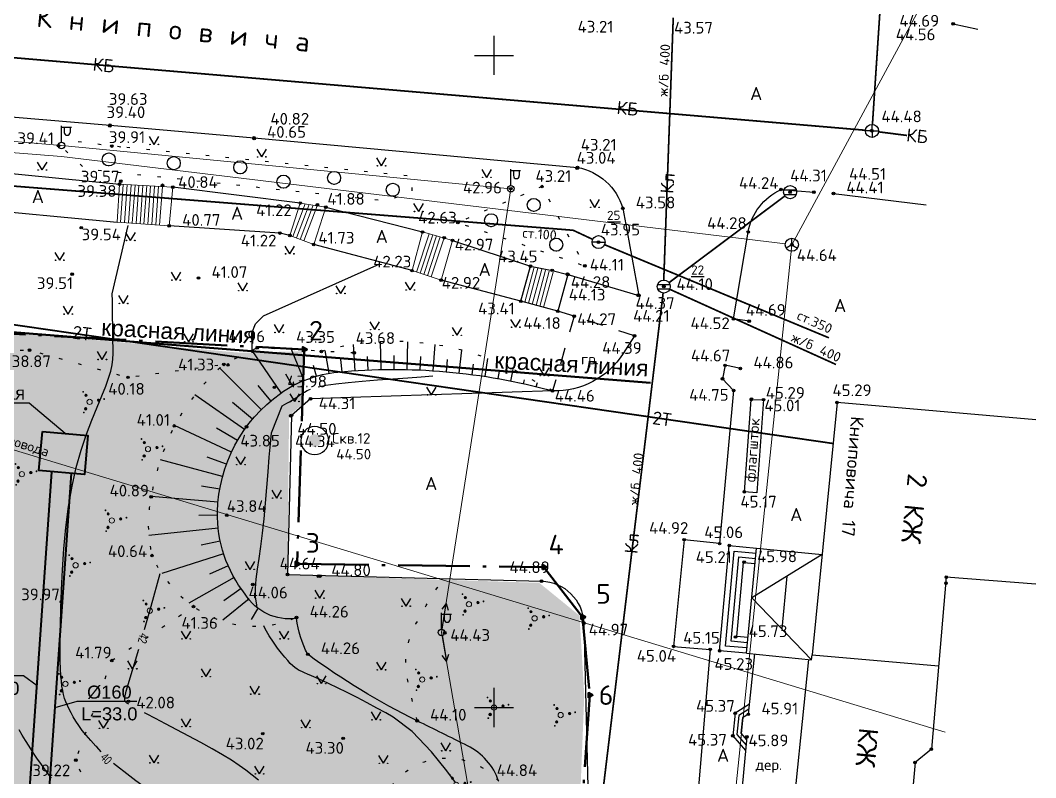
# Model space of a CAD drawing. Extents: x 8328 to 1441992, y -7354 to 642460.
# Drawn here: x 1441913.7 to 1441991.5, y 642344.6 to 642402.7 of the extents above; entities that cross this region are included whole.
import ezdxf
from ezdxf import colors
from ezdxf.entities.mleader import LeaderData, LeaderLine
from ezdxf.math import Vec2, Vec3

# ---------------------------------------------------------------- set-up
doc = ezdxf.new("R2010")
doc.units = 0
doc.header["$MEASUREMENT"] = 0
doc.header["$PDMODE"] = 32
doc.header["$PDSIZE"] = 0.2
for name, pattern in [('1220', [10, 8, -2]), ('ACAD_ISO10W100_LPSP', [15.5, 11, -2, 0.5, -2]), ('APC_PRICKAD', [3.05, 0.51, -2.54]), ('APC_STRECKAD', [5.08, 2.54, -2.54]), ('CONTI', [0])]:
    doc.linetypes.add(name, pattern=pattern)
for name, color, linetype, lineweight in [('01-границы участка', 220, 'Continuous', 50), ('01-Контур', 1, 'Continuous', 40), ('01-точки гр.уч', 220, 'Continuous', 50), ('10-Газон', 80, 'Continuous', 35), ('19-вода', 5, 'Continuous', 40), ('19-скважины', 7, 'Continuous', 30)]:
    doc.layers.add(name, color=color, linetype=linetype, lineweight=lineweight)
for name, color, linetype in [('GOR_BDEFAULT', 212, 'CONTI'), ('PI_OTD', 172, 'CONTI'), ('PI_STDEFAULT', 6, 'CONTI'), ('PI_TTDEFAULT', 5, 'CONTI'), ('Колодцы', 7, 'Continuous'), ('Сетка', 7, 'Continuous')]:
    doc.layers.add(name, color=color, linetype=linetype)
doc.styles.add('2_0-Ариел', font='arial.ttf', dxfattribs={"height": 2})
doc.styles.add('SHRFT', font='TXT', dxfattribs={"width": 0.9})
doc.styles.get("Standard").update_dxf_attribs({"font": 'txt.shx'})
doc.linetypes.add('Вода-1', pattern='A,15,-1,["В1",Standard,S=2,R=0,X=0,Y=-1],-3.3', length=19.3)
doc.linetypes.add('Связь', pattern='A,4,-1,2,[133,ltypeshp.shx,S=0.125,R=0,X=-0.125,Y=0],2,-1', length=10)

# ---------------------------------------------------------------- blocks, each defined once
blk = doc.blocks.new('T8')
blk.add_lwpolyline([(0.43, -0.75), (0.43, 0.75), (-0.87, 0)], close=True)
blk.add_circle((0, 0), 0.0341)
blk = doc.blocks.new('BL_33')
at = {"color": 0}
for p, q in [((0, 0.25), (0, 1.5)), ((0, 1.4), (0.75, 1.4)), ((0.2, 1.4), (0.2, 1)), ((0.65, 1.4), (0.65, 1))]:
    blk.add_line(p, q, dxfattribs=at)
for radius in [0.25, 0]:
    blk.add_circle((0, 0), radius, dxfattribs=at)
blk.add_arc((0.425, 1), 0.225, 180, 0, dxfattribs=at)
blk = doc.blocks.new('A$C6E254661')
at = {"linetype": 'Continuous'}
for p, q in [((-0.221, -0.116), (-1.991, -1.047)), ((-1.991, -1.047), (-1.665, -0.593)), ((-1.991, -1.047), (-1.432, -1.036))]:
    blk.add_line(p, q, dxfattribs=at)
blk = doc.blocks.new('A$C61A74157')
at = {"linetype": 'Continuous'}
for p, q in [((0.223, 0.113), (2.007, 1.017)), ((2.007, 1.017), (1.448, 1.014)), ((2.007, 1.017), (1.674, 0.568))]:
    blk.add_line(p, q, dxfattribs=at)
blk = doc.blocks.new('DEREVO')
blk.add_lwpolyline([(0.033331, -0.499995, -0.033296), (0.033331, -0.499995, -0.033296), (-0.033333, -0.499995)], format="xyb")
blk.add_circle((0, 0), 0.501105)
blk = doc.blocks.new('A$C53CB0419')
at = {"lineweight": 9}
for centre, radius in [((-0.491, 0.774), 0.03), ((-0.492, 0.779), 0.0248), ((-0.495, 0.784), 0.0194), ((-0.497, 0.789), 0.0145), ((-0.5, 0.794), 0.00807), ((-0.279, 0.5), 0.0852), ((-0.281, 0.51), 0.0751), ((-0.284, 0.518), 0.0662), ((-0.287, 0.527), 0.0572), ((-0.289, 0.536), 0.0483), ((-0.291, 0.545), 0.0387), ((-0.292, 0.555), 0.0288), ((-0.293, 0.562), 0.0218), ((-0.297, 0.57), 0.0134), ((0, 0), 0.202), ((0.686, 0.115), 0.0918), ((0.685, 0.124), 0.0829), ((0.681, 0.13), 0.0756), ((0.678, 0.138), 0.0669), ((0.675, 0.147), 0.058), ((0.673, 0.156), 0.0489), ((0.672, 0.165), 0.0401), ((0.671, 0.174), 0.0314), ((0.67, 0.181), 0.0246), ((0.667, 0.188), 0.0173), ((0.664, 0.193), 0.0107), ((1.116, 0.216), 0.0329), ((1.122, 0.22), 0.0269), ((1.126, 0.225), 0.0199), ((1.133, 0.229), 0.0139), ((1.135, 0.234), 0.00789), ((-0.298, -0.533), 0.0949), ((-0.297, -0.522), 0.0842), ((-0.295, -0.512), 0.0745), ((-0.297, -0.502), 0.0645), ((-0.296, -0.493), 0.0548), ((-0.295, -0.483), 0.0452), ((-0.294, -0.475), 0.0377), ((-0.293, -0.466), 0.0294), ((-0.295, -0.459), 0.0222), ((-0.299, -0.452), 0.0145), ((-0.439, -0.82), 0.0296), ((-0.444, -0.825), 0.0228), ((-0.448, -0.829), 0.0172), ((-0.452, -0.832), 0.0122), ((-0.456, -0.835), 0.00717)]:
    blk.add_circle(centre, radius, dxfattribs=at)
blk = doc.blocks.new('HAL_1')
for p, q in [((-0.48, 0.159999), (0.48, 0.159999)), ((-0.47, -0.179999), (0.469999, -0.179999))]:
    blk.add_line(p, q)
blk.add_circle((0.000926, -0.003531), 0.503532)
blk = doc.blocks.new('A$C18BB02A3')
for q in [(-0.36, 0.6), (0.36, 0.6)]:
    blk.add_line((0, 0), q)
for centre, major_axis, start_param, end_param in [((-0.319, -0.001), (-0.0136, 0.0136), 3.926991, 10.210176), ((-0.315, -0.002), (-0.0109, 0.0109), 3.926991, 10.210176), ((-0.311, -0.002), (-0.00774, 0.00774), 3.926991, 10.210176), ((-0.306, -0.002), (0.00448, 0.00448), 5.497787, 11.780972), ((0.322, -0.001), (-0.0153, 0.0153), 3.926991, 10.210176), ((0.317, -0.001), (-0.0117, 0.0117), 3.926991, 10.210176), ((0.311, -0.001), (-0.00797, 0.00797), 3.926991, 10.210176), ((0.306, -0.001), (0.00424, 0.00424), 5.497787, 11.780972)]:
    blk.add_ellipse(centre, major_axis=major_axis, ratio=1, start_param=start_param, end_param=end_param)
blk = doc.blocks.new('HAB_1')
for q in [(-0.5, 0), (0, 0.5), (0, -0.5), (0.5, 0)]:
    blk.add_line((0, 0), q)
blk.add_circle((0.001258, -0.002432), 0.502434)
blk = doc.blocks.new('HAS_1')
for q in [(-0.429999, -0.25), (0, 0.5), (0.429999, -0.25)]:
    blk.add_line((0, 0), q)
blk.add_circle((0, 0), 0.5)
blk = doc.blocks.new('BL_333')
at = {"color": 0}
for p, q in [((0, -1.5), (0, 1.5)), ((-1.5, 0), (1.5, 0))]:
    blk.add_line(p, q, dxfattribs=at)
blk = doc.blocks.new('HAV_1')
for q in [(-0.5, 0), (0.5, 0)]:
    blk.add_line((0, 0), q)
blk.add_circle((0.001846, 0.00381), 0.496193)
blk = doc.blocks.new('_None')

msp = doc.modelspace()

# ---------------------------------------------------------------- hatches: boundary and pattern name
at = {"layer": '10-Газон', "linetype": 'Continuous', "lineweight": 15}
h = msp.add_hatch(dxfattribs=at)
h.set_pattern_fill('GOST_GLASS', color=256, scale=0.1, style=0)
h.set_pattern_definition([(45, (0, 0), (0.84852813742, -1e-16), [0.5, -0.7]), (45, (0.21213, 0), (0.84852813742, -1e-16), [0.2, -1]), (45, (0, 0.21213), (0.84852813742, -1e-16), [0.2, -1])])
h.paths.add_polyline_path([(1441936.029, 642334.742), (1441926.385, 642224.162), (1441924.791, 642224.301), (1441924.958, 642226.214), (1441909.019, 642227.604), (1441909.131, 642228.899), (1441902.157, 642229.507), (1441899.233, 642227.702), (1441905.256, 642222.453), (1441912.693, 642216.35), (1441947.899, 642215.862), (1441947.42, 642256.418), (1441949.219, 642283.982), (1441952.246, 642307.83), (1441956.586, 642342.557), (1441956.921, 642350.939), (1441956.552, 642357.05), (1441953.469, 642359.561), (1441934.165, 642360.189), (1441934.288, 642372.408), (1441935.251, 642373.181), (1441935.304, 642377.314), (1441930.542, 642377.203), (1441914.858, 642378.578), (1441898.221, 642379.285), (1441891.893, 642355.245), (1441892.76, 642352.36), (1441892.081, 642348.153), (1441890.46, 642337.414), (1441894.119, 642339.903), (1441916.329, 642334.453), (1441916.382, 642335.05), (1441934.314, 642333.486), (1441934.435, 642334.881)])
at = {"layer": '19-скважины', "extrusion": (0, 0, -1)}
msp.add_hatch(color=256, dxfattribs=at).paths.add_polyline_path([(-1441936.75, 642370.466, -1), (-1441935.762, 642370.466, -1)])

# ---------------------------------------------------------------- linework, layer by layer
at = {"color": 7, "linetype": 'Continuous'}
for p, q in [((1441939.352, 642375.823), (1441939.221, 642377.828)), ((1441941.35, 642375.91), (1441941.304, 642378.04)), ((1441943.35, 642375.909), (1441943.397, 642378.038)), ((1441945.348, 642375.821), (1441945.48, 642377.823)), ((1441933.689, 642374.128), (1441931.448, 642377.381)), ((1441935.443, 642375.081), (1441934.478, 642377.442)), ((1441937.362, 642375.629), (1441937.061, 642377.377)), ((1441940.35, 642375.877), (1441940.305, 642376.919)), ((1441942.35, 642375.921), (1441942.35, 642376.993)), ((1441944.349, 642375.876), (1441944.395, 642376.917)), ((1441947.34, 642375.646), (1441947.533, 642377.396)), ((1441932.158, 642372.845), (1441928.978, 642376.03)), ((1441936.387, 642375.408), (1441936.151, 642376.236)), ((1441938.355, 642375.747), (1441938.263, 642376.693)), ((1441946.345, 642375.744), (1441946.428, 642376.69)), ((1441948.332, 642375.525), (1441948.437, 642376.315)), ((1441949.322, 642375.383), (1441949.535, 642376.76)), ((1441934.54, 642374.653), (1441934.047, 642375.558)), ((1441950.309, 642375.219), (1441950.41, 642375.792)), ((1441951.291, 642375.034), (1441951.469, 642375.92)), ((1441932.896, 642373.52), (1441931.909, 642374.698)), ((1441952.27, 642374.827), (1441952.336, 642375.126)), ((1441953.243, 642374.599), (1441953.322, 642374.919)), ((1441930.873, 642371.316), (1441927.075, 642373.979)), ((1441931.482, 642372.109), (1441929.957, 642373.391)), ((1441929.873, 642369.587), (1441925.509, 642371.624)), ((1441930.336, 642370.473), (1441928.715, 642371.41)), ((1441929.19, 642367.71), (1441924.423, 642368.989)), ((1441929.49, 642368.663), (1441928.02, 642369.199)), ((1441928.973, 642366.734), (1441927.577, 642366.981)), ((1441928.842, 642365.743), (1441923.715, 642366.191)), ((1441928.799, 642364.744), (1441927.378, 642364.736)), ((1441928.854, 642363.746), (1441923.528, 642363.178)), ((1441929.011, 642362.759), (1441927.541, 642362.448)), ((1441929.268, 642361.793), (1441924.535, 642360.271)), ((1441929.622, 642360.858), (1441928.186, 642360.228)), ((1441930.07, 642359.965), (1441926.612, 642358.003)), ((1441930.607, 642359.122), (1441929.277, 642358.183)), ((1441931.222, 642358.334), (1441929.213, 642356.687)), ((1441931.875, 642357.576), (1441931.383, 642356.739))]:
    msp.add_line(p, q, dxfattribs=at)
at = {"color": 32, "linetype": '1220', "ltscale": 0.5, "const_width": 0.13}
for points, elevation in [([(1441979.013, 642394.709), (1441980.261, 642413.533)], 44.48), ([(1441963.014, 642382.779), (1441963.742, 642402.887)], 43.95), ([(1441978.481, 642394.259), (1441902.247, 642400.754)], 44.48)]:
    msp.add_lwpolyline(points, dxfattribs=dict(at, elevation=elevation))
at = {"color": 7, "linetype": 'Связь', "lineweight": 13, "flags": 128}
msp.add_lwpolyline([(1441975.399, 642255.615), (1441970.578, 642276.629), (1441972.85, 642338.25), (1441968.1, 642339.58), (1441968.1, 642339.58), (1441972.834, 642385.481), (1441987.016, 642411.741)], dxfattribs=at)
at = {"color": 7, "linetype": 'Continuous'}
for points, elevation in [([(1441985.2, 642402.42), (1441987.088, 642402.006)], 44.62), ([(1441909.37, 642391.3), (1441921.28, 642390.13)], 38.4), ([(1441935.15, 642388.68), (1441925.38, 642389.9)], 10.88), ([(1441976.019, 642389.41), (1441983.143, 642388.545)], 13.56), ([(1441909.21, 642388.35), (1441921.108, 642387.224)], 38.45), ([(1441937.1, 642388.36), (1441944.52, 642386.46)], 10.88), ([(1441934.354, 642386.192), (1441933.581, 642386.38), (1441925.091, 642386.928)], 10.44), ([(1441943.717, 642383.497), (1441936.175, 642385.5)], 11.38), ([(1441946.82, 642385.82), (1441952.79, 642383.84)], 11.38), ([(1441952.064, 642381.147), (1441952.79, 642383.84), (1441954.46, 642383.52), (1441955.67, 642383.2), (1441954.887, 642380.381), (1441952.064, 642381.147)], 12.56), ([(1441955.67, 642383.2), (1441961.11, 642381.59)], 12.56), ([(1441952.064, 642381.147), (1441945.949, 642382.762)], 12.56), ([(1441956.14, 642380), (1441954.887, 642380.381)], 13.54), ([(1441968.886, 642375.998), (1441967.713, 642376.239), (1441967.519, 642375.206), (1441968.373, 642374.31), (1441967.3, 642362.57)], 14.01), ([(1441969.193, 642366.541), (1441969.724, 642373.6), (1441970.664, 642373.605), (1441970.152, 642366.454), (1441969.193, 642366.541)], 14.32), ([(1441991.529, 642372.057), (1441976.298, 642373.393), (1441974.399, 642354.051), (1441984.086, 642353.208)], -30.85), ([(1441967.3, 642362.57), (1441964.58, 642362.87), (1441963.77, 642354.69), (1441966.58, 642354.46), (1441965.59, 642343.02), (1441963.06, 642341.59), (1441962.63, 642336.46), (1441972.04, 642335.73), (1441972.07, 642336.06), (1441982.472, 642335.085)], 45.06), ([(1441991.529, 642359.452), (1441984.677, 642360.001), (1441983.529, 642346.811), (1441982.278, 642345.78), (1441981.919, 642341.866), (1441982.98, 642340.502), (1441977.653, 642283.665), (1441983.228, 642283.046)], -30.85), ([(1441969.5, 642349.48), (1441969.988, 642354.111)], 45.91), ([(1441972.67, 642339.42), (1441974.127, 642353.688)], 45.68), ([(1441969.38, 642347.76), (1441968.69, 642340.38), (1441972.735, 642340.054)], 45.89)]:
    msp.add_lwpolyline(points, dxfattribs=dict(at, elevation=elevation))
for points in [[(1441879.084, 642398.12), (1441880.69, 642398.09), (1441895.87, 642396.74), (1441905.67, 642395.9), (1441920.56, 642394.65), (1441931.6, 642393.69), (1441956.4, 642391.41, -0.281657), (1441959.87, 642388.28, -0.002304), (1441961.11, 642381.59, -7.14735)], [(1441934.861, 642356.84, -0.300477), (1441930.923, 642358.702, -0.175634), (1441928.802, 642365.009, -0.236859), (1441933.621, 642374.08, -0.13146), (1441938.027, 642375.717, -0.091182), (1441954.492, 642374.274)], [(1441950.36, 642344.35, 0.198227), (1441947.972, 642347.068, -0.000061), (1441944.103, 642348.979, -0.043936), (1441935.723, 642354.08, -0.092766), (1441934.861, 642356.84, -0.017202)]]:
    msp.add_lwpolyline(points, format="xyb", dxfattribs=at)
at = {"color": 8, "linetype": 'Continuous', "lineweight": 9}
for points in [[(1441951.29, 642389.78), (1441916.847, 642393.098), (1441880.392, 642396.185), (1441878.282, 642396.271)], [(1441950.305, 642312.65), (1441950.305, 642312.65), (1441948.682, 642340.059), (1441945.981, 642355.763), (1441951.29, 642389.78)], [(1441984.582, 642348.113), (1441882.607, 642379.02)]]:
    msp.add_lwpolyline(points, dxfattribs=at)
at = {"color": 7, "linetype": 'Связь', "lineweight": 13, "elevation": 13.74, "flags": 128}
msp.add_lwpolyline([(1441972.337, 642385.541), (1441916.843, 642392.238), (1441878.412, 642395.297)], dxfattribs=at)
at = {"color": 32, "linetype": '1220', "ltscale": 0.5, "const_width": 0.13}
msp.add_lwpolyline([(1441981.67, 642393.861), (1441979.471, 642394.142)], dxfattribs=at)
at = {"color": 7, "linetype": 'APC_PRICKAD', "ltscale": 0.5, "flags": 128}
msp.add_lwpolyline([(1441921.394, 642392.976), (1441920.7, 642393.05), (1441917.814, 642393.405), (1441917.148, 642392.71), (1441918.642, 642391.306), (1441941.686, 642388.856), (1441943.713, 642389.508), (1441943.751, 642390.717), (1441921.394, 642392.976)], dxfattribs=at)
at = {"color": 92, "linetype": '1220', "ltscale": 0.5, "const_width": 0.13, "elevation": 43.95}
for points in [[(1441956.069, 642386.593), (1441876.901, 642392.841)], [(1441957.568, 642385.892), (1441956.069, 642386.593)], [(1441958.474, 642385.488), (1441975.675, 642378.346)]]:
    msp.add_lwpolyline(points, dxfattribs=at)
at = {"color": 7, "linetype": 'Continuous', "lineweight": 9}
for points, elevation in [([(1441921.28, 642390.13), (1441925.38, 642389.9), (1441925.091, 642386.928), (1441921.108, 642387.224), (1441921.28, 642390.13)], 38.4), ([(1441921.579, 642390.113), (1441921.368, 642387.197)], 40.81), ([(1441921.879, 642390.096), (1441921.668, 642387.175)], 40.81), ([(1441922.178, 642390.08), (1441921.967, 642387.154)], 40.81), ([(1441922.478, 642390.063), (1441922.266, 642387.132)], 40.81), ([(1441922.777, 642390.046), (1441922.565, 642387.11)], 40.81), ([(1441923.077, 642390.029), (1441922.865, 642387.089)], 40.81), ([(1441923.376, 642390.012), (1441923.164, 642387.067)], 40.81), ([(1441923.676, 642389.996), (1441923.463, 642387.046)], 40.81), ([(1441923.976, 642389.979), (1441923.762, 642387.024)], 40.81), ([(1441924.275, 642389.962), (1441924.061, 642387.002)], 40.81), ([(1441924.575, 642389.945), (1441924.361, 642386.981)], 40.81), ([(1441936.175, 642385.5), (1441937.1, 642388.36), (1441935.15, 642388.68), (1441934.354, 642386.192), (1441936.175, 642385.5)], 10.88), ([(1441935.527, 642388.618), (1441934.574, 642386.109)], 41.87), ([(1441935.829, 642388.569), (1441934.854, 642386.002)], 41.87), ([(1441936.131, 642388.519), (1441935.135, 642385.896)], 41.87), ([(1441936.433, 642388.469), (1441935.415, 642385.789)], 41.87), ([(1441943.717, 642383.497), (1441944.52, 642386.46), (1441946.82, 642385.82), (1441945.949, 642382.762), (1441943.717, 642383.497)], 11.38), ([(1441945.016, 642386.322), (1441944.049, 642383.388)], 43.1), ([(1441945.305, 642386.241), (1441944.334, 642383.294)], 43.1), ([(1441945.595, 642386.161), (1441944.619, 642383.2)], 43.1), ([(1441945.884, 642386.08), (1441944.904, 642383.106)], 43.1), ([(1441946.173, 642386), (1441945.189, 642383.012)], 43.1), ([(1441952.064, 642381.147), (1441952.79, 642383.84)], 12.56), ([(1441952.354, 642381.069), (1441953.08, 642383.762)], 12.56), ([(1441952.644, 642380.991), (1441953.369, 642383.684)], 12.56), ([(1441952.933, 642380.913), (1441953.659, 642383.606)], 12.56), ([(1441953.223, 642380.835), (1441953.949, 642383.528)], 12.56), ([(1441953.513, 642380.757), (1441954.238, 642383.45)], 12.56), ([(1441953.802, 642380.679), (1441954.528, 642383.372)], 12.56)]:
    msp.add_lwpolyline(points, dxfattribs=dict(at, elevation=elevation))
at = {"color": 7, "linetype": 'APC_PRICKAD', "ltscale": 0.5, "flags": 128}
for points, elevation in [([(1441953.68, 642389.94), (1441947.22, 642387.19), (1441956.96, 642383.86), (1441953.68, 642389.94)], 43.21), ([(1441900.237, 642379.301), (1441905.725, 642377.516), (1441914.398, 642377.401), (1441921.941, 642375.318), (1441929.29, 642376.31)], 4.21)]:
    msp.add_lwpolyline(points, dxfattribs=dict(at, elevation=elevation))
at = {"color": 32, "linetype": '1220', "lineweight": 9, "ltscale": 0.5, "const_width": 0.13}
for points in [[(1441963.417, 642382.577), (1441972.294, 642389.217)], [(1441963.473, 642382.068), (1441976.22, 642376.3)]]:
    msp.add_lwpolyline(points, dxfattribs=at)
at = {"color": 7, "linetype": 'Continuous'}
for points, elevation in [([(1441969.56, 642379.629), (1441968.367, 642379.79), (1441969.494, 642386.458, -0.24939), (1441972.004, 642389.718), (1441974.517, 642389.517)], 13.84), ([(1441960.767, 642378.492), (1441959.903, 642377.139, -0.263719), (1441954.492, 642374.274), (1441935.939, 642373.675), (1441934.478, 642372.403), (1441934.178, 642360.196), (1441953.638, 642359.689, -0.397188), (1441956.879, 642356.469), (1441957.256, 642341.823), (1441953.146, 642308.965), (1441950.855, 642289.707), (1441949.127, 642276.235), (1441972.72, 642274.39), (1441977.417, 642273.891)], 13.54)]:
    msp.add_lwpolyline(points, format="xyb", dxfattribs=dict(at, elevation=elevation))
at = {"color": 32, "linetype": '1220', "lineweight": 9, "ltscale": 0.5, "const_width": 0.13, "elevation": 44.99}
msp.add_lwpolyline([(1441955.321, 642318.537), (1441962.964, 642381.775)], dxfattribs=at)
at = {"color": 7, "linetype": '1220', "ltscale": 0.5, "const_width": 0.13, "elevation": 4.23}
msp.add_lwpolyline([(1441900.518, 642381.186), (1441975.989, 642370.245)], dxfattribs=at)
at = {"color": 7, "linetype": 'APC_STRECKAD', "ltscale": 0.5, "elevation": 13.54}
msp.add_lwpolyline([(1441960.767, 642378.492), (1441956.14, 642380), (1441954.492, 642374.274)], dxfattribs=at)
at = {"color": 7, "linetype": 'APC_PRICKAD', "ltscale": 0.5, "elevation": 43.68, "flags": 128}
msp.add_lwpolyline([(1441939.28, 642377.19), (1441931.85, 642377.58), (1441929.29, 642376.31, 0.087086), (1441925.49, 642371.59, 0.071469), (1441923.71, 642366.16, 0.112454), (1441923.78, 642361.65, 0.132572), (1441926.96, 642357.74, 0.265868), (1441934.86, 642356.91, -30.302018)], format="xyb", dxfattribs=at)
at = {"color": 7, "linetype": 'APC_PRICKAD', "ltscale": 0.5, "flags": 128}
for points in [[(1441954.492, 642374.274), (1441952.217, 642375.528, 0.197406), (1441936.762, 642377.299, -0.000264), (1441936.681, 642377.276, -0.000264)], [(1441944.103, 642348.979), (1441943.397, 642352.046, -0.175078), (1441943.894, 642356.166, -0.038638), (1441946.144, 642359.884, -4.440429)], [(1441950.36, 642344.35, 0.281539), (1441944.999, 642345.922, 0.270419), (1441941.191, 642342.063, 0.086447), (1441939.851, 642324.967, -0.205579), (1441938.05, 642319.37, -0.083486), (1441930.723, 642313.354, -0.474145), (1441927.25, 642314.68, -0.079097), (1441926.297, 642320.484, 0.101588), (1441925.66, 642323.51, 0.143653), (1441923.099, 642326.58, 0.074848), (1441917.937, 642345.972), (1441920.69, 642353.6), (1441926.96, 642357.74)]]:
    msp.add_lwpolyline(points, format="xyb", dxfattribs=at)
at = {"color": 7, "linetype": 'Continuous'}
for points in [[(1441969.346, 642354.176), (1441967.3, 642354.35), (1441968.04, 642362.42), (1441970.137, 642362.23)], [(1441969.38, 642354.575), (1441967.735, 642354.714), (1441968.402, 642361.985), (1441970.098, 642361.831)], [(1441969.346, 642354.176), (1441970.137, 642362.228), (1441975.154, 642361.736)], [(1441969.414, 642354.973), (1441968.17, 642355.079), (1441968.764, 642361.551), (1441970.059, 642361.433)], [(1441975.154, 642361.736), (1441969.762, 642358.413), (1441974.352, 642353.665)], [(1441969.448, 642355.372), (1441968.605, 642355.443), (1441969.126, 642361.116), (1441970.02, 642361.035)], [(1441972.458, 642360.075), (1441972.057, 642356.039)], [(1441969.346, 642354.176), (1441974.352, 642353.665), (1441974.385, 642354.053)], [(1441969.581, 642350.253), (1441968.49, 642349.56), (1441968.31, 642347.83), (1441969.281, 642346.701)], [(1441969.541, 642349.872), (1441968.773, 642349.385), (1441968.622, 642347.928), (1441969.32, 642347.116)], [(1441969.501, 642349.491), (1441969.057, 642349.209), (1441968.934, 642348.025), (1441969.359, 642347.531)]]:
    msp.add_lwpolyline(points, dxfattribs=at)
at = {"layer": '01-границы участка', "linetype": 'ACAD_ISO10W100_LPSP', "ltscale": 0.5}
msp.add_lwpolyline([(1441884.95, 642249.06), (1441893.1, 642379.74), (1441935.45, 642377.45), (1441934.9, 642361.01), (1441953.82, 642360.76), (1441956.79, 642356.94), (1441957.34, 642350.94), (1441956.77, 642342.56)], dxfattribs=at)
at = {"layer": '01-Контур', "lineweight": 50}
msp.add_line((1441884, 642381.1), (1441962, 642374.9), dxfattribs=at)
at = {"layer": '19-вода', "linetype": 'Вода-1', "ltscale": 0.6}
for p, q in [((1441912.21, 642312.136), (1441916.105, 642368.065)), ((1441913.774, 642313.003), (1441917.602, 642367.961))]:
    msp.add_line(p, q, dxfattribs=at)
at = {"layer": '19-вода'}
msp.add_lwpolyline([(1441915.372, 642371.166), (1441918.859, 642370.862), (1441918.598, 642367.874), (1441915.111, 642368.178)], close=True, dxfattribs=at)
at = {"layer": '19-скважины', "extrusion": (0, 0, -1)}
msp.add_circle((-1441936.256, 642370.466), 1.074, dxfattribs=at)
at = {"layer": 'GOR_BDEFAULT', "color": 212}
for points in [[(1441919.872, 642346.608, 9.15), (1441919.542, 642346.977, 9.15), (1441919.47, 642347.046, 9.15), (1441919.084, 642347.47, 9.15), (1441918.737, 642347.875, 9.15), (1441918.432, 642348.25, 9.15), (1441918.176, 642348.616, 9.15), (1441917.95, 642348.963, 9.15), (1441917.746, 642349.28, 9.15), (1441917.581, 642349.587, 9.15), (1441917.426, 642349.875, 9.15), (1441917.292, 642350.153, 9.15), (1441917.178, 642350.431, 9.15), (1441917.083, 642350.7, 9.15), (1441916.999, 642350.998, 9.15), (1441916.934, 642351.307, 9.15), (1441916.879, 642351.636, 9.15), (1441916.833, 642352.016, 9.15), (1441916.796, 642352.445, 9.15), (1441916.768, 642352.955, 9.15), (1441916.749, 642353.575, 9.15), (1441916.747, 642354.325, 9.15), (1441916.743, 642355.235, 9.15), (1441916.766, 642356.315, 9.15), (1441916.786, 642357.596, 9.15), (1441916.834, 642359.027, 9.15), (1441916.91, 642360.568, 9.15), (1441917.015, 642362.18, 9.15), (1441917.17, 642363.812, 9.15), (1441917.375, 642365.426, 9.15), (1441917.651, 642366.97, 9.15), (1441917.978, 642368.406, 9.15), (1441918.358, 642369.732, 9.15), (1441918.759, 642370.948, 9.15), (1441919.172, 642372.045, 9.15), (1441919.567, 642373.021, 9.15), (1441919.923, 642373.886, 9.15), (1441920.232, 642374.631, 9.15), (1441920.452, 642375.265, 9.15), (1441920.614, 642375.797, 9.15), (1441920.716, 642376.269, 9.15), (1441920.77, 642376.71, 9.15), (1441920.793, 642377.14, 9.15), (1441920.796, 642377.6, 9.15), (1441920.788, 642378.1, 9.15), (1441920.779, 642378.67, 9.15), (1441920.77, 642379.29, 9.15), (1441920.759, 642379.94, 9.15), (1441920.749, 642380.58, 9.15), (1441920.74, 642381.19, 9.15), (1441920.732, 642381.73, 9.15), (1441921.964, 642386.96, 9.15)], [(1441931.453, 642377.196, 11.15), (1441931.457, 642377.576, 11.15), (1441931.451, 642377.986, 11.15), (1441931.424, 642378.416, 11.15), (1441931.439, 642378.712, 11.15), (1441931.712, 642379.418, 11.15), (1441932.335, 642380.033, 11.15), (1441941.253, 642384.014, 11.15)], [(1441936.515, 642374.584, 13.15), (1441937.103, 642374.704, 13.15), (1441937.861, 642374.815, 13.15), (1441938.809, 642374.93, 13.15), (1441939.888, 642375.027, 13.15), (1441941.057, 642375.125, 13.15), (1441942.235, 642375.213, 13.15), (1441943.384, 642375.291, 13.15), (1441944.423, 642375.357, 13.15), (1441945.313, 642375.421, 13.15)], [(1441931.853, 642357.65, 13.15), (1441931.804, 642357.839, 13.15), (1441931.724, 642358.478, 13.15), (1441931.714, 642359.138, 13.15), (1441931.773, 642359.839, 13.15), (1441931.861, 642360.6, 13.15), (1441931.988, 642361.432, 13.15), (1441932.124, 642362.345, 13.15), (1441932.259, 642363.357, 13.15), (1441932.381, 642364.479, 13.15), (1441932.493, 642365.671, 13.15), (1441932.584, 642366.882, 13.15), (1441932.685, 642368.074, 13.15), (1441932.768, 642369.196, 13.15), (1441932.852, 642370.207, 13.15), (1441932.939, 642371.058, 13.15), (1441933.757, 642373.131, 13.15), (1441933.935, 642373.224, 13.15), (1441934.124, 642373.337, 13.15), (1441934.322, 642373.45, 13.15), (1441934.52, 642373.573, 13.15), (1441934.728, 642373.697, 13.15), (1441934.926, 642373.83, 13.15), (1441935.114, 642373.963, 13.15), (1441935.282, 642374.075, 13.15), (1441935.461, 642374.188, 13.15), (1441935.669, 642374.301, 13.15), (1441935.927, 642374.415, 13.15)], [(1441923.202, 642355.985, 11.15), (1441923.202, 642355.985, 11.15), (1441923.714, 642357.763, 11.15), (1441924.404, 642360.271, 11.15)], [(1441947.057, 642344.265, 13.15), (1441946.373, 642345.154, 13.15), (1441945.741, 642345.944, 13.15), (1441945.2, 642346.606, 13.15), (1441943.736, 642348.153, 13.15), (1441942.279, 642349.261, 13.15), (1441941.704, 642349.592, 13.15), (1441941.018, 642349.961, 13.15), (1441940.281, 642350.36, 13.15), (1441939.505, 642350.758, 13.15), (1441938.739, 642351.146, 13.15), (1441938.013, 642351.505, 13.15), (1441937.369, 642351.815, 13.15), (1441936.825, 642352.067, 13.15), (1441936.371, 642352.27, 13.15), (1441936.009, 642352.434, 13.15), (1441935.707, 642352.559, 13.15), (1441935.465, 642352.665, 13.15), (1441935.254, 642352.762, 13.15), (1441935.072, 642352.849, 13.15), (1441934.901, 642352.947, 13.15), (1441934.739, 642353.064, 13.15), (1441934.567, 642353.202, 13.15), (1441934.384, 642353.379, 13.15), (1441934.19, 642353.596, 13.15), (1441933.966, 642353.852, 13.15), (1441933.701, 642354.178, 13.15), (1441933.405, 642354.564, 13.15), (1441933.088, 642355.009, 13.15), (1441932.771, 642355.504, 13.15), (1441932.462, 642356.039, 13.15), (1441932.354, 642356.263, 13.15)], [(1441921.991, 642350.256, 11.15), (1441921.86, 642350.324, 11.15), (1441921.738, 642350.432, 11.15), (1441921.686, 642350.541, 11.15), (1441921.693, 642350.781, 11.15), (1441921.786, 642351.243, 11.15), (1441922.775, 642354.488, 11.15)], [(1441931.942, 642344.44, 11.15), (1441931.466, 642344.822, 11.15), (1441930.981, 642345.195, 11.15), (1441930.455, 642345.567, 11.15), (1441929.869, 642345.958, 11.15), (1441929.182, 642346.377, 11.15), (1441928.395, 642346.835, 11.15), (1441927.517, 642347.321, 11.15), (1441926.609, 642347.807, 11.15), (1441925.692, 642348.293, 11.15), (1441924.825, 642348.75, 11.15), (1441924.038, 642349.157, 11.15), (1441923.363, 642349.507, 11.15), (1441923.201, 642349.595, 11.15)], [(1441916.068, 642344.583, 7.15), (1441915.67, 642345.117, 7.15), (1441915.302, 642345.631, 7.15), (1441914.954, 642346.126, 7.15), (1441914.637, 642346.591, 7.15), (1441914.35, 642347.037, 7.15), (1441914.073, 642347.462, 7.15), (1441913.827, 642347.879, 7.15), (1441913.59, 642348.295, 7.15)], [(1441927.274, 642341.057, 9.15), (1441927.001, 642341.283, 9.15), (1441926.728, 642341.488, 9.15), (1441926.09, 642341.978, 9.15), (1441925.514, 642342.39, 9.15), (1441924.978, 642342.751, 9.15), (1441924.473, 642343.083, 9.15), (1441923.988, 642343.386, 9.15), (1441923.503, 642343.708, 9.15), (1441923.008, 642344.041, 9.15), (1441922.542, 642344.384, 9.15), (1441922.067, 642344.746, 9.15), (1441920.819, 642345.708, 9.15)]]:
    msp.add_polyline3d(points, dxfattribs=at)
at = {"layer": 'PI_STDEFAULT', "color": 7}
for p in [(1441985.2, 642402.42, 44.62), (1441920.54, 642394.6, 39.63), (1441920.56, 642394.65, 39.4), (1441978.929, 642394.225, 22.35), (1441978.98, 642394.21, 44.48), (1441916.61, 642393.08, 39.41), (1441920.7, 642393.05, 39.91), (1441931.6, 642393.69, 40.65), (1441931.61, 642393.63, 40.82), (1441956.37, 642391.34, 43.21), (1441956.4, 642391.41, 43.04), (1441921.28, 642390.13, 39.38), (1441921.38, 642390.36, 39.57), (1441924.58, 642390.04, 40.81), (1441953.68, 642389.94, 43.21), (1441925.38, 642389.9, 40.84), (1441951.29, 642389.78, 42.96), (1441972.004, 642389.718, 13.39), (1441972.697, 642389.519, 13.46), (1441974.517, 642389.517, 13.5), (1441976.019, 642389.41, 13.56), (1441935.15, 642388.68, 41.22), (1441936.46, 642388.54, 41.87), (1441937.1, 642388.36, 41.88), (1441959.87, 642388.28, 43.58), (1441925.091, 642386.928, 9.92), (1441947.22, 642387.19, 42.63), (1441918.357, 642386.793), (1441933.581, 642386.38, 10.37), (1441934.354, 642386.192, 10.44), (1441944.52, 642386.46, 42.21), (1441946.18, 642386.02, 43.1), (1441969.494, 642386.458, 13.43), (1441936.175, 642385.5, 10.88), (1441946.82, 642385.82, 42.97), (1441958.02, 642385.68, 43.95), (1441972.84, 642385.48, 13.74), (1441952.79, 642383.84, 43.45), (1441956.96, 642383.86, 44.11), (1441917.658, 642383.232, 8.66), (1441927.344, 642382.933, 10.22), (1441943.717, 642383.497, 11.38), (1441954.46, 642383.52, 44.3), (1441955.64, 642383.23, 44.28), (1441955.67, 642383.2, 44.13), (1441945.949, 642382.762, 12.07), (1441963.018, 642382.277, 13.25), (1441961.06, 642381.61, 44.37), (1441961.11, 642381.59, 44.21), (1441952.064, 642381.147, 12.56), (1441954.887, 642380.381, 13.33), (1441956.14, 642380, 44.27), (1441968.367, 642379.79, 13.67), (1441969.56, 642379.629, 13.84), (1441960.767, 642378.492, 13.54), (1441931.85, 642377.58, 41.96), (1441914.398, 642377.401, 8.02), (1441936.762, 642377.299, 12.5), (1441939.28, 642377.19, 43.68), (1441929.29, 642376.31, 41.33), (1441929.608, 642376.267, 10.61), (1441967.713, 642376.239, 13.82), (1441968.886, 642375.998, 14.01), (1441921.941, 642375.318, 9.33), (1441967.519, 642375.206, 13.81), (1441933.16, 642374.55, 43.98), (1441935.939, 642373.675, 13.46), (1441954.492, 642374.274, 13.61), (1441968.373, 642374.31, 13.9), (1441969.724, 642373.6, 14.44), (1441969.733, 642373.651, 14.16), (1441970.664, 642373.605, 14.21), (1441976.298, 642373.393, 14.44), (1441934.409, 642372.371, 13.65), (1441934.478, 642372.403, 13.49), (1441925.49, 642371.59, 41.01), (1441931.02, 642371.52, 43.85), (1441923.71, 642366.16, 40.89), (1441969.193, 642366.541, 14.32), (1441929.52, 642364.74, 43.84), (1441964.58, 642362.87, 44.92), (1441967.3, 642362.57, 45.06), (1441968.04, 642362.42, 45.21), (1441923.78, 642361.65, 40.64), (1441969.17, 642361.15, 45.98), (1441934.178, 642360.196, 13.79), (1441936.53, 642360.063, 13.95), (1441936.53, 642360.063, 13.95), (1441936.68, 642360.08, 44.79), (1441953.638, 642359.689, 14.04), (1441931.51, 642359.44, 44.06), (1441916.83, 642358.1, 39.97), (1441926.96, 642357.74, 41.36), (1441934.86, 642356.91, 44.26), (1441956.879, 642356.469, 14.12), (1441946.22, 642355.73, 44.43), (1441968.52, 642355.41, 45.73), (1441963.77, 642354.69, 45.04), (1441966.58, 642354.46, 45.15), (1441967.3, 642354.35, 45.23), (1441920.69, 642353.6, 41.79), (1441935.723, 642354.08, 13.41), (1441921.987, 642350.476, 11.23), (1441968.49, 642349.56, 45.37), (1441969.5, 642349.48, 45.91), (1441944.103, 642348.979, 13.25), (1441932.267, 642347.995, 12.17), (1441938.434, 642347.641, 12.45), (1441968.31, 642347.83, 45.37), (1441969.38, 642347.76, 45.89), (1441917.937, 642345.972, 8.37)]:
    msp.add_point(p, dxfattribs=at)
at = {"layer": 'PI_TTDEFAULT', "color": 1}
for p in [(1441976.298, 642373.393, 15.079), (1441984.677, 642360.001, 24.268), (1441984.654, 642359.531, 41.661), (1441983.529, 642346.811, -30.85), (1441982.278, 642345.78, -30.85)]:
    msp.add_point(p, dxfattribs=at)

# ---------------------------------------------------------------- block references
at = {"color": 7}
for name, p in [('BL_33', (1441916.847, 642393.098)), ('DEREVO', (1441920.462, 642392.021)), ('DEREVO', (1441925.447, 642391.737)), ('DEREVO', (1441930.542, 642391.417)), ('DEREVO', (1441933.859, 642390.318)), ('DEREVO', (1441937.74, 642390.607)), ('BL_33', (1441951.29, 642389.78)), ('DEREVO', (1441942.237, 642389.701)), ('DEREVO', (1441953.047, 642388.532)), ('DEREVO', (1441949.775, 642387.361)), ('DEREVO', (1441954.773, 642385.487)), ('BL_33', (1441945.981, 642355.763))]:
    msp.add_blockref(name, p, dxfattribs=at)
at = {"color": 7, "linetype": 'Continuous'}
for name, p in [('A$C18BB02A3', (1441923.949, 642393.175)), ('A$C18BB02A3', (1441932.192, 642392.216)), ('A$C18BB02A3', (1441915.371, 642391.217)), ('A$C18BB02A3', (1441941.374, 642391.537)), ('A$C18BB02A3', (1441949.45, 642390.649)), ('A$C18BB02A3', (1441944.224, 642388.034)), ('A$C18BB02A3', (1441957.737, 642388.349)), ('A$C18BB02A3', (1441922.143, 642385.816)), ('A$C18BB02A3', (1441934.339, 642384.786)), ('A$C18BB02A3', (1441916.705, 642384.295)), ('A$C18BB02A3', (1441925.623, 642382.773)), ('A$C18BB02A3', (1441930.75, 642381.961)), ('A$C18BB02A3', (1441938.254, 642381.744)), ('A$C18BB02A3', (1441943.583, 642382.015)), ('A$C18BB02A3', (1441921.599, 642380.98)), ('A$C18BB02A3', (1441917.358, 642380.165)), ('A$C18BB02A3', (1441933.523, 642378.755)), ('A$C18BB02A3', (1441940.864, 642378.972)), ('A$C18BB02A3', (1441947.172, 642378.538)), ('A$C18BB02A3', (1441951.662, 642379.163)), ('A$C18BB02A3', (1441926.602, 642378.046)), ('A$C18BB02A3', (1441919.968, 642376.688)), ('A$C18BB02A3', (1441953.86, 642375.441)), ('A$C18BB02A3', (1441945.215, 642373.975, 13.54)), ('A$C53CB0419', (1441918.994, 642373.435)), ('A$C18BB02A3', (1441934.726, 642373.463)), ('A$C53CB0419', (1441923.473, 642369.812)), ('A$C18BB02A3', (1441930.597, 642368.625)), ('A$C53CB0419', (1441913.804, 642367.894)), ('A$C18BB02A3', (1441933.345, 642366.059)), ('A$C53CB0419', (1441920.7, 642364.342)), ('A$C53CB0419', (1441917.921, 642360.906)), ('A$C18BB02A3', (1441931.296, 642360.594)), ('A$C18BB02A3', (1441936.643, 642358.388)), ('A$C53CB0419', (1441923.608, 642357.425)), ('A$C18BB02A3', (1441943.259, 642357.772)), ('A$C53CB0419', (1441948.08, 642357.923)), ('A$C53CB0419', (1441953.111, 642356.84)), ('A$C18BB02A3', (1441926.396, 642355.263)), ('A$C18BB02A3', (1441933.919, 642355.263)), ('A$C18BB02A3', (1441922.292, 642352.972)), ('A$C18BB02A3', (1441941.368, 642352.89)), ('A$C18BB02A3', (1441927.925, 642352.369)), ('A$C53CB0419', (1441944.497, 642352.145)), ('A$C53CB0419', (1441917.139, 642351.814)), ('A$C18BB02A3', (1441936.78, 642351.833)), ('A$C18BB02A3', (1441931.671, 642351.029)), ('A$C53CB0419', (1441950, 642350)), ('A$C18BB02A3', (1441940.964, 642349.059)), ('A$C53CB0419', (1441955.108, 642349.423)), ('A$C18BB02A3', (1441920.073, 642348.411)), ('A$C18BB02A3', (1441926.389, 642348.531)), ('A$C18BB02A3', (1441935.573, 642348.456)), ('A$C18BB02A3', (1441946.315, 642346.687)), ('A$C18BB02A3', (1441923.935, 642345.757)), ('A$C18BB02A3', (1441941.528, 642345.723)), ('A$C18BB02A3', (1441932.022, 642344.913)), ('A$C53CB0419', (1441947.097, 642344.07))]:
    msp.add_blockref(name, p, dxfattribs=at)
for name, rotation in [('A$C61A74157', 54.27011877540326), ('A$C6E254661', 72.06422116299593)]:
    msp.add_blockref(name, (1441945.981, 642355.763), dxfattribs=dict(at, rotation=rotation))
at = {"layer": '01-точки гр.уч', "extrusion": (0, 0, -1), "xscale": 0.25, "yscale": 0.25, "zscale": 0.25}
for p in [(-1441935.45, 642377.45), (-1441934.9, 642361.01), (-1441953.82, 642360.76), (-1441956.79, 642356.94), (-1441957.34, 642350.94)]:
    msp.add_blockref('T8', p, dxfattribs=at)
at = {"layer": 'Колодцы', "color": 7}
for name, p in [('HAB_1', (1441978.98, 642394.21, 44.48)), ('HAL_1', (1441972.696, 642389.522, 13.46)), ('HAV_1', (1441958.016, 642385.679, 43.95)), ('HAS_1', (1441972.834, 642385.481, -17.1)), ('HAL_1', (1441963.013, 642382.279))]:
    msp.add_blockref(name, p, dxfattribs=at)
at = {"layer": 'Сетка', "color": 92}
for p in [(1441950, 642400), (1441950, 642350)]:
    msp.add_blockref('BL_333', p, dxfattribs=at)

# ---------------------------------------------------------------- texts
at = {"color": 7}
for s, height, rotation, p in [('у л.  К н и п о в и ч а', 1.5, 354.71439, (1441908.472, 642402.794)), ('ж/б 400', 0.75, 87.23088, (1441963.324, 642396.831)), ('КБ', 1, 353.7892, (1441981.567, 642393.416)), ('Кл', 1, 85.19281, (1441963.732, 642389.363)), ('ст.100', 0.75, 355.41351, (1441952.156, 642386.036)), ('ст.350', 0.75, 335.78796, (1441973.153, 642379.799)), ('ж/б 400', 0.75, 335.78796, (1441972.715, 642378.099)), ('флагшток', 0.8, 85.95543, (1441970.024, 642367.257)), ('Книповича 17', 1, 265.37508, (1441977.377, 642372.364)), ('2 провода', 0.75, 342.32036, (1441910.942, 642370.753)), ('ж/б 400', 0.75, 84.52647, (1441961.087, 642365.487)), ('2 КЖ', 1.5, 264.22319, (1441981.749, 642367.999)), ('Кл', 1, 85.19281, (1441960.992, 642361.749)), ('КЖ', 1.5, 264.22319, (1441978.002, 642348.513))]:
    msp.add_text(s, height=height, rotation=rotation, dxfattribs=at).set_placement(p)
for s, rotation, p in [('КБ', 353.7892, (1441919.191, 642398.843)), ('КБ', 353.7892, (1441959.358, 642395.528)), ('2Т', 352.26947, (1441917.622, 642378.3)), ('2Т', 352.26947, (1441962.092, 642371.738))]:
    msp.add_text(s, height=1, rotation=rotation).set_placement(p)
for s, height, p in [('А', 1, (1441969.631, 642396.58)), ('А', 1, (1441914.561, 642388.679)), ('А', 1, (1441929.836, 642387.399)), ('%%U25', 0.7, (1441958.667, 642387.385)), ('А', 1, (1441940.929, 642385.624)), ('А', 1, (1441948.82, 642383.089)), ('%%U22', 0.7, (1441965.113, 642383.196)), ('А', 1, (1441976.066, 642380.326)), ('гр.', 0.8, (1441956.669, 642376.309)), ('А', 1, (1441944.715, 642366.681)), ('А', 1, (1441972.704, 642364.299)), ('А', 1, (1441967.094, 642345.839)), ('дер.', 0.8, (1441970.053, 642345.216))]:
    msp.add_text(s, height=height, dxfattribs=at).set_placement(p)
at = {"layer": '01-Контур', "lineweight": 50, "style": '2_0-Ариел'}
for p in [(1441919.862, 642378.528), (1441950.001, 642376.015)]:
    msp.add_text('красная линия', height=1.25, rotation=356.91617, dxfattribs=at).set_placement(p)
at = {"layer": '01-точки гр.уч'}
for s, p in [('2', (1441935.817, 642378.145)), ('3', (1441935.562, 642361.87)), ('4', (1441954.176, 642361.745)), ('5', (1441957.822, 642357.961)), ('6', (1441958.022, 642350.204))]:
    msp.add_text(s, height=1.5, dxfattribs=at).set_placement(p)
at = {"layer": '19-скважины'}
for s, p in [('Скв.12', (1441937.582, 642370.238)), ('44.50', (1441937.906, 642369.031))]:
    msp.add_text(s, height=0.8, dxfattribs=at).set_placement(p)
at = {"layer": 'GOR_BDEFAULT', "color": 212, "style": 'SHRFT', "width": 0.75}
for s, rotation, p in [('42', 254.66586, (1441922.877, 642355.754, 11.15)), ('40', 313.40509, (1441919.771, 642346.126, 11.15))]:
    msp.add_text(s, height=0.675, rotation=rotation, dxfattribs=at).set_placement(p)
at = {"layer": 'PI_OTD', "color": 7}
for s, p in [('43.21', (1441956.406, 642401.749)), ('43.57', (1441963.803, 642401.672)), ('44.69', (1441981.073, 642402.204)), ('44.56', (1441980.799, 642401.16)), ('39.63', (1441920.469, 642396.202)), ('39.40', (1441920.292, 642395.196)), ('40.82', (1441932.857, 642394.688)), ('44.48', (1441979.699, 642394.871)), ('39.41', (1441913.463, 642393.196)), ('39.91', (1441920.471, 642393.284)), ('40.65', (1441932.6, 642393.68)), ('43.21', (1441956.65, 642392.699)), ('43.04', (1441956.334, 642391.694)), ('39.57', (1441918.323, 642390.255)), ('43.21', (1441953.176, 642390.3)), ('44.31', (1441972.704, 642390.338)), ('44.51', (1441977.223, 642390.461)), ('39.38', (1441918.064, 642389.151)), ('40.84', (1441925.782, 642389.837)), ('42.96', (1441947.617, 642389.412)), ('44.24', (1441968.777, 642389.766)), ('44.41', (1441977.009, 642389.426)), ('41.88', (1441937.224, 642388.549)), ('41.22', (1441931.762, 642387.677)), ('43.58', (1441960.87, 642388.27)), ('40.77', (1441926.091, 642386.934)), ('42.63', (1441944.185, 642387.11)), ('43.95', (1441958.188, 642386.193)), ('44.28', (1441966.337, 642386.695)), ('39.54', (1441918.382, 642385.824)), ('41.22', (1441930.589, 642385.351)), ('41.73', (1441936.535, 642385.569)), ('42.97', (1441946.983, 642385.045)), ('42.23', (1441940.739, 642383.739)), ('43.45', (1441950.313, 642384.138)), ('44.64', (1441973.214, 642384.235)), ('41.07', (1441928.344, 642382.938)), ('44.11', (1441957.34, 642383.502)), ('42.92', (1441945.99, 642382.115)), ('44.28', (1441955.886, 642382.171)), ('39.51', (1441914.952, 642382.089)), ('44.10', (1441963.989, 642382.011)), ('44.13', (1441955.729, 642381.205)), ('44.37', (1441960.849, 642380.561)), ('43.41', (1441948.779, 642380.142)), ('44.69', (1441969.306, 642380.033)), ('44.18', (1441952.253, 642379.028)), ('44.27', (1441956.379, 642379.326)), ('44.21', (1441960.666, 642379.581)), ('44.52', (1441965.065, 642379.012)), ('41.96', (1441929.632, 642378.009)), ('43.35', (1441934.823, 642377.959)), ('43.68', (1441939.392, 642377.875)), ('44.39', (1441958.291, 642377.115)), ('38.87', (1441913.024, 642376.1)), ('44.67', (1441965.096, 642376.541)), ('44.86', (1441969.887, 642376.003)), ('41.33', (1441925.784, 642375.849)), ('43.98', (1441934.15, 642374.55)), ('40.18', (1441920.421, 642373.983)), ('45.29', (1441970.835, 642373.675)), ('45.29', (1441975.95, 642373.875)), ('44.31', (1441936.559, 642372.875)), ('44.46', (1441954.654, 642373.453)), ('44.75', (1441964.962, 642373.52)), ('45.01', (1441970.722, 642372.713)), ('41.01', (1441922.599, 642371.6)), ('44.50', (1441934.918, 642370.92)), ('43.85', (1441930.548, 642370.007)), ('44.34', (1441934.739, 642369.96)), ('40.89', (1441920.525, 642366.184)), ('43.84', (1441929.514, 642364.995)), ('45.17', (1441968.889, 642365.332)), ('44.92', (1441961.884, 642363.317)), ('45.06', (1441966.117, 642362.987)), ('40.64', (1441920.399, 642361.537)), ('45.21', (1441965.463, 642361.086)), ('45.98', (1441970.17, 642361.14)), ('44.64', (1441933.563, 642360.59)), ('44.89', (1441951.181, 642360.311)), ('44.80', (1441937.52, 642360.078)), ('39.97', (1441913.748, 642358.225)), ('44.06', (1441931.182, 642358.369)), ('44.26', (1441935.86, 642356.9)), ('41.36', (1441926.037, 642356.036)), ('44.43', (1441946.645, 642355.108)), ('44.97', (1441957.258, 642355.526)), ('45.15', (1441964.505, 642354.894)), ('45.73', (1441969.52, 642355.4)), ('44.26', (1441936.723, 642354.095)), ('41.79', (1441917.887, 642353.761)), ('45.04', (1441960.947, 642353.509)), ('45.23', (1441966.899, 642352.887)), ('42.08', (1441922.572, 642349.93)), ('45.37', (1441965.486, 642349.675)), ('45.91', (1441970.5, 642349.47)), ('44.10', (1441945.093, 642348.995)), ('45.37', (1441964.879, 642347.08)), ('43.02', (1441929.427, 642346.786)), ('43.30', (1441935.548, 642346.456)), ('45.89', (1441969.511, 642347.031)), ('39.22', (1441914.604, 642344.736)), ('44.84', (1441950.206, 642344.743))]:
    msp.add_text(s, height=0.9, dxfattribs=at).set_placement(p)

# ---------------------------------------------------------------- leaders
at = {"layer": '19-вода', "lineweight": 30}
ml = msp.add_multileader_mtext('Standard', dxfattribs=at)
ml.set_content('Проектируемая водопроводная\\Pкамера "КВ1" разм. 3.0х3.5м', color=256, style='2_0-Ариел')
ml.set_leader_properties()
ml.set_arrow_properties(name='NONE')
ml.build(insert=Vec2(0, 0))
ml.multileader.update_dxf_attribs({"text_left_attachment_type": 6, "text_right_attachment_type": 6, "dogleg_length": 0.36, "arrow_head_size": 0.09})
ctx = ml.context
ctx.base_point, ctx.char_height, ctx.arrow_head_size, ctx.landing_gap_size, ctx.plane_origin = Vec3(1441893.542, 642373.335), 1, 0.09, 0.045, Vec3(1441931.625, 642383.476)
ctx.left_attachment, ctx.right_attachment, ctx.text_align_type = 6, 6, 1
notes = []
notes.append((ctx, [(0, (1, 1, 0), (1441914.35, 642373.335), (-1, 0), 0.36, [(0, [(1441917.115, 642371.014)], 0, [])])]))
ctx.mtext.insert, ctx.mtext.alignment, ctx.mtext.flow_direction = Vec3(1441903.766, 642374.613), 2, 5
ml = msp.add_multileader_mtext('Standard', dxfattribs=at)
ml.set_content('%%C160\\PL=33.0', color=256, style='2_0-Ариел')
ml.set_leader_properties()
ml.set_arrow_properties(name='NONE')
ml.build(insert=Vec2(0, 0))
ml.multileader.update_dxf_attribs({"text_left_attachment_type": 6, "text_right_attachment_type": 6, "dogleg_length": 0.36, "arrow_head_size": 0.09})
ctx = ml.context
ctx.base_point, ctx.char_height, ctx.arrow_head_size, ctx.landing_gap_size, ctx.plane_origin = Vec3(1441909.346, 642352.439), 1, 0.09, 0.045, Vec3(1441928.958, 642363.363)
ctx.left_attachment, ctx.right_attachment, ctx.text_align_type = 6, 6, 1
notes.append((ctx, [(0, (1, 1, 0), (1441913.939, 642352.439), (-1, 0), 0.36, [(0, [(1441914.963, 642351.66)], 0, [])])]))
ctx.mtext.insert, ctx.mtext.alignment, ctx.mtext.flow_direction = Vec3(1441911.463, 642353.639), 2, 5
ml = msp.add_multileader_mtext('Standard', dxfattribs=at)
ml.set_content('%%C160\\PL=33.0', color=256, style='2_0-Ариел')
ml.set_leader_properties()
ml.set_arrow_properties(name='NONE')
ml.build(insert=Vec2(0, 0))
ml.multileader.update_dxf_attribs({"text_left_attachment_type": 6, "text_right_attachment_type": 6, "dogleg_length": 0.36, "arrow_head_size": 0.09})
ctx = ml.context
ctx.base_point, ctx.char_height, ctx.arrow_head_size, ctx.landing_gap_size, ctx.plane_origin = Vec3(1441918.393, 642350.484, 12.65), 1, 0.09, 0.045, Vec3(1441938.004, 642361.409, 12.65)
ctx.left_attachment, ctx.right_attachment, ctx.text_align_type = 6, 6, 1
notes.append((ctx, [(1, (1, 1, 0), (1441918.033, 642350.484, 12.65), (1, 0), 0.36, [(0, [(1441916.351, 642350.007, 12.65)], 0, [])])]))
ctx.mtext.insert, ctx.mtext.alignment, ctx.mtext.flow_direction = Vec3(1441920.509, 642351.684, 12.65), 2, 5
for ctx, leaders in notes:
    for number, flags, end, landing, length, lines in leaders:
        leader = LeaderData()
        leader.index, (leader.has_last_leader_line, leader.has_dogleg_vector, leader.attachment_direction) = number, flags
        leader.last_leader_point, leader.dogleg_vector, leader.dogleg_length = Vec3(end), Vec3(landing), length
        for number, points, colour, breaks in lines:
            line = LeaderLine()
            line.index, line.vertices, line.color, line.breaks = number, Vec3.list(points), colors.encode_raw_color(colour), breaks
            leader.lines.append(line)
        ctx.leaders.append(leader)

doc.saveas('drawing.dxf')
